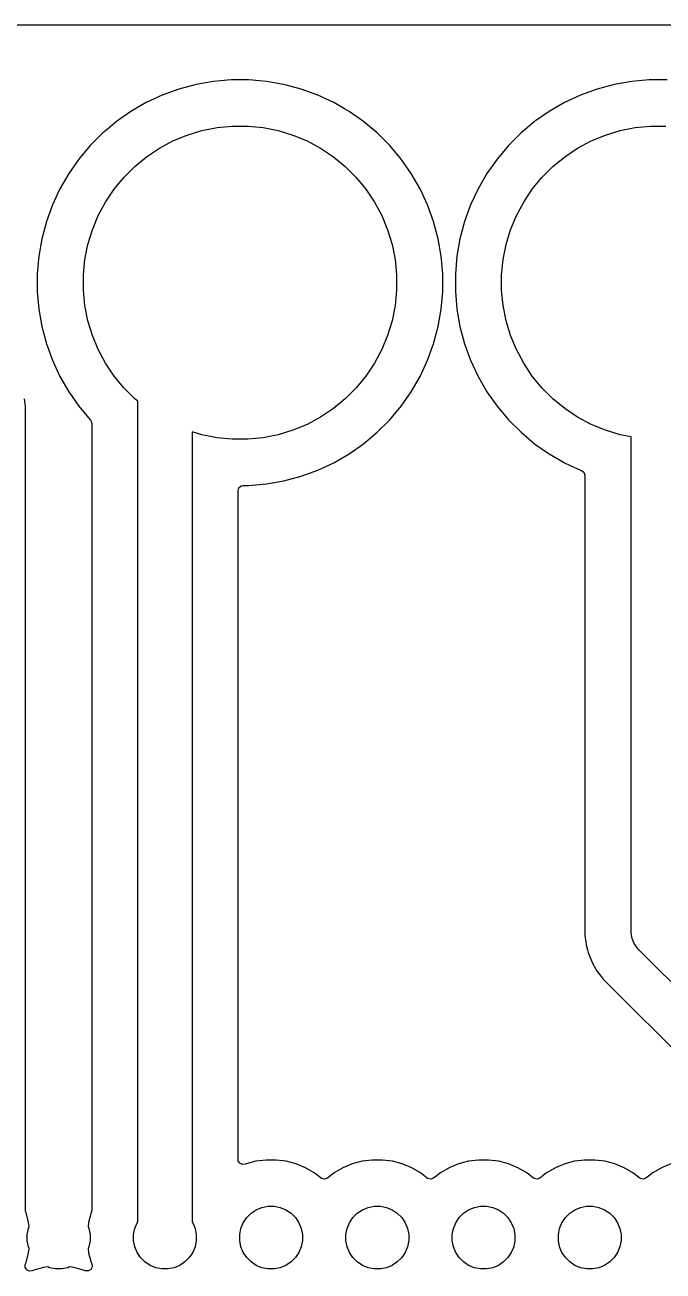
# Model space of a CAD drawing. Header units: millimetres. Extents: x 1 to 179, y 1 to 120.
# Drawn here: x 145.54 to 160.8, y 90.44 to 120.25 of the extents above; entities that cross this region are included whole.
import ezdxf

# ---------------------------------------------------------------- set-up
doc = ezdxf.new("R2010")
doc.units = ezdxf.units.MM
doc.layers.add('F.Cu', color=13, linetype='CONTINUOUS', true_color=0xc83434)

msp = doc.modelspace()

# ---------------------------------------------------------------- linework, layer by layer
at = {"layer": 'F.Cu', "linetype": 'CONTINUOUS'}
for p, q in [((0.6245, 120.2495), (179.3755, 120.2495)), ((150.467794, 118.936003), (150.045852, 118.899088)), ((150.467798, 118.936003), (150.467794, 118.936003)), ((150.891352, 118.936003), (150.467798, 118.936003)), ((150.891355, 118.936003), (150.891352, 118.936003)), ((151.313297, 118.899088), (150.891355, 118.936003)), ((160.467794, 118.936003), (160.045852, 118.899088)), ((160.467798, 118.936003), (160.467794, 118.936003)), ((160.891352, 118.936003), (160.467798, 118.936003)), ((149.020606, 118.643482), (148.821601, 118.57105)), ((149.219622, 118.715918), (149.020606, 118.643482)), ((149.628726, 118.825536), (149.219622, 118.715918)), ((149.628729, 118.825537), (149.628726, 118.825536)), ((149.628734, 118.825538), (149.628729, 118.825537)), ((149.628736, 118.825539), (149.628734, 118.825538)), ((149.628739, 118.825539), (149.628736, 118.825539)), ((150.045852, 118.899088), (149.628739, 118.825539)), ((151.671527, 118.835922), (151.313297, 118.899088)), ((151.730416, 118.825538), (151.671527, 118.835922)), ((151.730426, 118.825536), (151.730416, 118.825538)), ((152.139527, 118.715918), (151.730423, 118.825536)), ((151.730423, 118.825536), (151.730426, 118.825536)), ((152.139537, 118.715915), (152.139527, 118.715918)), ((152.139538, 118.715914), (152.139537, 118.715915)), ((152.537549, 118.57105), (152.139538, 118.715914)), ((159.020606, 118.643482), (158.821601, 118.57105)), ((159.219622, 118.715918), (159.020606, 118.643482)), ((159.628726, 118.825536), (159.219622, 118.715918)), ((159.628729, 118.825537), (159.628726, 118.825536)), ((159.628734, 118.825538), (159.628729, 118.825537)), ((159.628736, 118.825539), (159.628734, 118.825538)), ((159.628739, 118.825539), (159.628736, 118.825539)), ((160.045852, 118.899088), (159.628739, 118.825539)), ((148.437723, 118.392045), (148.070928, 118.180276)), ((148.437738, 118.392053), (148.437723, 118.392045)), ((148.821591, 118.571046), (148.437738, 118.392053)), ((148.821597, 118.571049), (148.821591, 118.571046)), ((148.821601, 118.57105), (148.821597, 118.571049)), ((152.537556, 118.571047), (152.537549, 118.57105)), ((152.537558, 118.571046), (152.537556, 118.571047)), ((152.921411, 118.392053), (152.537558, 118.571046)), ((152.921426, 118.392045), (152.921411, 118.392053)), ((153.179257, 118.243187), (152.921426, 118.392045)), ((158.437723, 118.392045), (158.070928, 118.180276)), ((158.437738, 118.392053), (158.437723, 118.392045)), ((158.821591, 118.571046), (158.437738, 118.392053)), ((158.821597, 118.571049), (158.821591, 118.571046)), ((158.821601, 118.57105), (158.821597, 118.571049)), ((148.070913, 118.180267), (147.723965, 117.93733)), ((148.070928, 118.180276), (148.070913, 118.180267)), ((153.28823, 118.180271), (153.179257, 118.243187)), ((153.635185, 117.937329), (153.28823, 118.180271)), ((158.070913, 118.180267), (157.723965, 117.93733)), ((158.070928, 118.180276), (158.070913, 118.180267)), ((147.499902, 117.74932), (147.399503, 117.665074)), ((147.723965, 117.93733), (147.499902, 117.74932)), ((149.768399, 117.72312), (150.129336, 117.794915)), ((150.129336, 117.794915), (150.495571, 117.830986)), ((150.495571, 117.830986), (150.863579, 117.830986)), ((150.863579, 117.830986), (151.229814, 117.794915)), ((151.229814, 117.794915), (151.590751, 117.72312)), ((153.959647, 117.665074), (153.635185, 117.937329)), ((157.499902, 117.74932), (157.399503, 117.665074)), ((157.723965, 117.93733), (157.499902, 117.74932)), ((159.768399, 117.72312), (160.129336, 117.794915)), ((160.129336, 117.794915), (160.495571, 117.830986)), ((160.495571, 117.830986), (160.863579, 117.830986)), ((147.399494, 117.665066), (147.100012, 117.365584)), ((147.3995, 117.665072), (147.399494, 117.665066)), ((147.399503, 117.665074), (147.3995, 117.665072)), ((148.75169, 117.301985), (149.076243, 117.475463)), ((149.076243, 117.475463), (149.416238, 117.616293)), ((149.416238, 117.616293), (149.768399, 117.72312)), ((151.590751, 117.72312), (151.942912, 117.616293)), ((151.942912, 117.616293), (152.282907, 117.475463)), ((152.282907, 117.475463), (152.60746, 117.301985)), ((154.259146, 117.365575), (153.959647, 117.665074)), ((157.399494, 117.665066), (157.100012, 117.365584)), ((157.3995, 117.665072), (157.399494, 117.665066)), ((157.399503, 117.665074), (157.3995, 117.665072)), ((158.75169, 117.301985), (159.076243, 117.475463)), ((159.076243, 117.475463), (159.416238, 117.616293)), ((159.416238, 117.616293), (159.768399, 117.72312)), ((147.100012, 117.365584), (146.827748, 117.041113)), ((148.445703, 117.097531), (148.75169, 117.301985)), ((152.60746, 117.301985), (152.913447, 117.097531)), ((154.531401, 117.041113), (154.259146, 117.365575)), ((157.100012, 117.365584), (156.827748, 117.041113)), ((158.445703, 117.097531), (158.75169, 117.301985)), ((146.827748, 117.041113), (146.584811, 116.694165)), ((147.901008, 116.603849), (148.161229, 116.86407)), ((148.161229, 116.86407), (148.445703, 117.097531)), ((152.913447, 117.097531), (153.197921, 116.86407)), ((153.197921, 116.86407), (153.458142, 116.603849)), ((154.774343, 116.694158), (154.531401, 117.041113)), ((156.827748, 117.041113), (156.584811, 116.694165)), ((157.901008, 116.603849), (158.161229, 116.86407)), ((158.161229, 116.86407), (158.445703, 117.097531)), ((146.584802, 116.69415), (146.373033, 116.327355)), ((146.584811, 116.694165), (146.584802, 116.69415)), ((147.667547, 116.319375), (147.901008, 116.603849)), ((153.458142, 116.603849), (153.691603, 116.319375)), ((154.98612, 116.327348), (154.774343, 116.694158)), ((156.584802, 116.69415), (156.373033, 116.327355)), ((156.584811, 116.694165), (156.584802, 116.69415)), ((157.667547, 116.319375), (157.901008, 116.603849)), ((146.373025, 116.32734), (146.194032, 115.943487)), ((146.373033, 116.327355), (146.373025, 116.32734)), ((147.463093, 116.013388), (147.667547, 116.319375)), ((153.691603, 116.319375), (153.896057, 116.013388)), ((155.165122, 115.943477), (154.98612, 116.327348)), ((156.373025, 116.32734), (156.194032, 115.943487)), ((156.373033, 116.327355), (156.373025, 116.32734)), ((157.463093, 116.013388), (157.667547, 116.319375)), ((147.289615, 115.688835), (147.463093, 116.013388)), ((153.896057, 116.013388), (154.069535, 115.688835)), ((157.289615, 115.688835), (157.463093, 116.013388)), ((146.194032, 115.943487), (146.04916, 115.545456)), ((147.148785, 115.34884), (147.289615, 115.688835)), ((154.069535, 115.688835), (154.210365, 115.34884)), ((155.309986, 115.545466), (155.165122, 115.943477)), ((156.194032, 115.943487), (156.04916, 115.545456)), ((157.148785, 115.34884), (157.289615, 115.688835)), ((146.04916, 115.545456), (145.939542, 115.136352)), ((155.41961, 115.136344), (155.309986, 115.545466)), ((156.04916, 115.545456), (155.939542, 115.136352)), ((145.939539, 115.136339), (145.86599, 114.719226)), ((145.939542, 115.136352), (145.939539, 115.136339)), ((147.041958, 114.996679), (147.148785, 115.34884)), ((154.210365, 115.34884), (154.317192, 114.996679)), ((155.49316, 114.719223), (155.41961, 115.136344)), ((155.939539, 115.136339), (155.86599, 114.719226)), ((155.939542, 115.136352), (155.939539, 115.136339)), ((157.041958, 114.996679), (157.148785, 115.34884)), ((146.970163, 114.635742), (147.041958, 114.996679)), ((154.317192, 114.996679), (154.388987, 114.635742)), ((156.970163, 114.635742), (157.041958, 114.996679)), ((145.86599, 114.719226), (145.829075, 114.297284)), ((146.934092, 114.269507), (146.970163, 114.635742)), ((154.388987, 114.635742), (154.425058, 114.269507)), ((155.530075, 114.29728), (155.49316, 114.719223)), ((155.86599, 114.719226), (155.829075, 114.297284)), ((156.934092, 114.269507), (156.970163, 114.635742)), ((145.829075, 114.297284), (145.829075, 113.873723)), ((146.934092, 113.901499), (146.934092, 114.269507)), ((154.425058, 114.269507), (154.425058, 113.901499)), ((155.530075, 113.873726), (155.530075, 114.29728)), ((155.829075, 114.297284), (155.829075, 113.873723)), ((156.934092, 113.901499), (156.934092, 114.269507)), ((145.829075, 113.873723), (145.86599, 113.451781)), ((146.970163, 113.535264), (146.934092, 113.901499)), ((154.425058, 113.901499), (154.388987, 113.535264)), ((155.49316, 113.451783), (155.530075, 113.873726)), ((155.829075, 113.873723), (155.86599, 113.451781)), ((156.970163, 113.535264), (156.934092, 113.901499)), ((145.86599, 113.451781), (145.939539, 113.034668)), ((147.041958, 113.174327), (146.970163, 113.535264)), ((154.388987, 113.535264), (154.317192, 113.174327)), ((155.41961, 113.034662), (155.49316, 113.451783)), ((155.86599, 113.451781), (155.939539, 113.034668)), ((157.041958, 113.174327), (156.970163, 113.535264)), ((145.939539, 113.034668), (145.939542, 113.034655)), ((145.939542, 113.034655), (146.04916, 112.625551)), ((147.148785, 112.822166), (147.041958, 113.174327)), ((154.317192, 113.174327), (154.210365, 112.822166)), ((155.309986, 112.62554), (155.41961, 113.034662)), ((155.939539, 113.034668), (155.939542, 113.034655)), ((155.939542, 113.034655), (156.04916, 112.625551)), ((157.148785, 112.822166), (157.041958, 113.174327)), ((147.289615, 112.482171), (147.148785, 112.822166)), ((154.210365, 112.822166), (154.069535, 112.482171)), ((157.289615, 112.482171), (157.148785, 112.822166)), ((146.04916, 112.625551), (146.049163, 112.625541)), ((146.049163, 112.625541), (146.049164, 112.62554)), ((146.049164, 112.62554), (146.194028, 112.227529)), ((147.463093, 112.157618), (147.289615, 112.482171)), ((154.069535, 112.482171), (153.896057, 112.157618)), ((155.165122, 112.227529), (155.309986, 112.62554)), ((156.04916, 112.625551), (156.049163, 112.625541)), ((156.049163, 112.625541), (156.049164, 112.62554)), ((156.049164, 112.62554), (156.194028, 112.227529)), ((157.463093, 112.157618), (157.289615, 112.482171)), ((146.194028, 112.227529), (146.194031, 112.227522)), ((146.194031, 112.227522), (146.194032, 112.22752)), ((146.194032, 112.22752), (146.373025, 111.843667)), ((147.667547, 111.851631), (147.463093, 112.157618)), ((153.896057, 112.157618), (153.691603, 111.851631)), ((154.98612, 111.843658), (155.165122, 112.227529)), ((156.194028, 112.227529), (156.194031, 112.227522)), ((156.194031, 112.227522), (156.194032, 112.22752)), ((156.194032, 112.22752), (156.373025, 111.843667)), ((157.667547, 111.851631), (157.463093, 112.157618)), ((146.373025, 111.843667), (146.373033, 111.843652)), ((146.373033, 111.843652), (146.584802, 111.476857)), ((147.901008, 111.567157), (147.667547, 111.851631)), ((153.691603, 111.851631), (153.458142, 111.567157)), ((154.774343, 111.476848), (154.98612, 111.843658)), ((156.373025, 111.843667), (156.373033, 111.843652)), ((156.373033, 111.843652), (156.584802, 111.476857)), ((157.901008, 111.567157), (157.667547, 111.851631)), ((146.584802, 111.476857), (146.584811, 111.476842)), ((146.584811, 111.476842), (146.665578, 111.361495)), ((148.161229, 111.306936), (147.901008, 111.567157)), ((153.458142, 111.567157), (153.197921, 111.306936)), ((154.531401, 111.129893), (154.774343, 111.476848)), ((156.584802, 111.476857), (156.584811, 111.476842)), ((156.584811, 111.476842), (156.665578, 111.361495)), ((158.161229, 111.306936), (157.901008, 111.567157)), ((145.546193, 111.129894), (145.523181, 111.304683)), ((146.665578, 111.361495), (146.827749, 111.129893)), ((148.232633, 111.248337), (148.161229, 111.306936)), ((148.232633, 91.623339), (148.232633, 111.248337)), ((153.197921, 111.306936), (152.913447, 111.073475)), ((156.665578, 111.361495), (156.827749, 111.129893)), ((158.445703, 111.073475), (158.161229, 111.306936)), ((145.553132, 111.077187), (145.546193, 111.129894)), ((145.553133, 111.077173), (145.553132, 111.077187)), ((145.553133, 91.89013), (145.553133, 111.077173)), ((146.827749, 111.129893), (147.100004, 110.805431)), ((152.913447, 111.073475), (152.60746, 110.869021)), ((154.259146, 110.805431), (154.531401, 111.129893)), ((156.827749, 111.129893), (157.100004, 110.805431)), ((158.75169, 110.869021), (158.445703, 111.073475)), ((147.100004, 110.805431), (147.100012, 110.805423)), ((147.100012, 110.805423), (147.101744, 110.803359)), ((147.101744, 110.803359), (147.101077, 110.8028)), ((147.101077, 110.8028), (147.130327, 110.743234)), ((147.130327, 110.743234), (147.132133, 110.722149)), ((147.132133, 110.722149), (147.132133, 91.89013)), ((152.282907, 110.695543), (151.942912, 110.554713)), ((152.60746, 110.869021), (152.282907, 110.695543)), ((153.959647, 110.505932), (154.259146, 110.805431)), ((157.100004, 110.805431), (157.399503, 110.505932)), ((159.076243, 110.695543), (158.75169, 110.869021)), ((159.416238, 110.554713), (159.076243, 110.695543)), ((149.768399, 110.447886), (149.532633, 110.519405)), ((149.532633, 110.519405), (149.532633, 91.623339)), ((150.129336, 110.376091), (149.768399, 110.447886)), ((150.495571, 110.34002), (150.129336, 110.376091)), ((150.863579, 110.34002), (150.495571, 110.34002)), ((151.229814, 110.376091), (150.863579, 110.34002)), ((151.590751, 110.447886), (151.229814, 110.376091)), ((151.942912, 110.554713), (151.590751, 110.447886)), ((153.635185, 110.233677), (153.959647, 110.505932)), ((157.399503, 110.505932), (157.723965, 110.233677)), ((159.768399, 110.447886), (159.416238, 110.554713)), ((160.029575, 110.395935), (159.768399, 110.447886)), ((160.029575, 98.585503), (160.029575, 110.395935)), ((152.92142, 109.778958), (153.28823, 109.990735)), ((153.28823, 109.990735), (153.635185, 110.233677)), ((157.723965, 110.233677), (158.07092, 109.990735)), ((158.07092, 109.990735), (158.414702, 109.792253)), ((152.537549, 109.599956), (152.92142, 109.778958)), ((158.414702, 109.792253), (158.437723, 109.778962)), ((158.437723, 109.778962), (158.437738, 109.778954)), ((158.437738, 109.778954), (158.578346, 109.713388)), ((158.578346, 109.713388), (158.821601, 109.599956)), ((151.730416, 109.345468), (152.139538, 109.455092)), ((152.139538, 109.455092), (152.537549, 109.599956)), ((158.821601, 109.599956), (158.847483, 109.590536)), ((158.847483, 109.590536), (158.903748, 109.54911)), ((158.903748, 109.54911), (158.928685, 109.483842)), ((158.928685, 109.483842), (158.929075, 109.474013)), ((158.929075, 109.474013), (158.929075, 98.470762)), ((150.633133, 109.111003), (150.652818, 109.178042)), ((150.633133, 93.111358), (150.633133, 109.111003)), ((150.652818, 109.178042), (150.705622, 109.223797)), ((150.705622, 109.223797), (150.757133, 109.235003)), ((150.757133, 109.235003), (150.891353, 109.235003)), ((150.891353, 109.235004), (151.313295, 109.271918)), ((150.891353, 109.235003), (150.891353, 109.235004)), ((151.313295, 109.271918), (151.730416, 109.345468)), ((158.929075, 98.470762), (158.950292, 98.309615)), ((160.032705, 98.521792), (160.029575, 98.585503)), ((160.057564, 98.396818), (160.032705, 98.521792)), ((160.106326, 98.279095), (160.057564, 98.396818)), ((158.950292, 98.309615), (158.950292, 98.309614)), ((158.950292, 98.309614), (158.959025, 98.243275)), ((158.959025, 98.243275), (158.959026, 98.24327)), ((158.959026, 98.24327), (158.959027, 98.243264)), ((158.959027, 98.243264), (158.989905, 98.128026)), ((158.989905, 98.128026), (159.007732, 98.061494)), ((160.177118, 98.173147), (160.106326, 98.279095)), ((160.219956, 98.125884), (160.177118, 98.173147)), ((163.219956, 95.125883), (160.219956, 98.125884)), ((159.007732, 98.061494), (159.007732, 98.061493)), ((159.007732, 98.061493), (159.018412, 98.02163)), ((159.018412, 98.02163), (159.018419, 98.02161)), ((159.018419, 98.02161), (159.106227, 97.809622)), ((159.106227, 97.809622), (159.106232, 97.809612)), ((159.106232, 97.809612), (159.198737, 97.64939)), ((159.198737, 97.64939), (159.220964, 97.610891)), ((159.220964, 97.610891), (159.289468, 97.521616)), ((159.289468, 97.521616), (159.360657, 97.42884)), ((159.360657, 97.42884), (159.360661, 97.428835)), ((159.360661, 97.428835), (162.522906, 94.26659)), ((150.636984, 93.080696), (150.633133, 93.111358)), ((150.672634, 93.020606), (150.636984, 93.080696)), ((150.735112, 92.989329), (150.672634, 93.020606)), ((150.804582, 92.996795), (150.735112, 92.989329)), ((150.825243, 93.005353), (150.804582, 92.996795)), ((151.060063, 93.068273), (150.825243, 93.005353)), ((151.301073, 93.100002), (151.060063, 93.068273)), ((151.301077, 93.100003), (151.301073, 93.100002)), ((151.301083, 93.100003), (151.301077, 93.100003)), ((151.544183, 93.100003), (151.301083, 93.100003)), ((151.544189, 93.100003), (151.544183, 93.100003)), ((151.544192, 93.100002), (151.544189, 93.100003)), ((151.785202, 93.068273), (151.544192, 93.100002)), ((152.020019, 93.005354), (151.785202, 93.068273)), ((152.244605, 92.912328), (152.020019, 93.005354)), ((153.365246, 93.005354), (153.14066, 92.912328)), ((153.600063, 93.068273), (153.365246, 93.005354)), ((153.841073, 93.100002), (153.600063, 93.068273)), ((153.841077, 93.100003), (153.841073, 93.100002)), ((153.841083, 93.100003), (153.841077, 93.100003)), ((154.084183, 93.100003), (153.841083, 93.100003)), ((154.084189, 93.100003), (154.084183, 93.100003)), ((154.084192, 93.100002), (154.084189, 93.100003)), ((154.325202, 93.068273), (154.084192, 93.100002)), ((154.560019, 93.005354), (154.325202, 93.068273)), ((154.784605, 92.912328), (154.560019, 93.005354)), ((155.905246, 93.005354), (155.68066, 92.912328)), ((156.140063, 93.068273), (155.905246, 93.005354)), ((156.381073, 93.100002), (156.140063, 93.068273)), ((156.381077, 93.100003), (156.381073, 93.100002)), ((156.381083, 93.100003), (156.381077, 93.100003)), ((156.624183, 93.100003), (156.381083, 93.100003)), ((156.624189, 93.100003), (156.624183, 93.100003)), ((156.624192, 93.100002), (156.624189, 93.100003)), ((156.865202, 93.068273), (156.624192, 93.100002)), ((157.100019, 93.005354), (156.865202, 93.068273)), ((157.324605, 92.912328), (157.100019, 93.005354)), ((158.445246, 93.005354), (158.22066, 92.912328)), ((158.680063, 93.068273), (158.445246, 93.005354)), ((158.921073, 93.100002), (158.680063, 93.068273)), ((158.921077, 93.100003), (158.921073, 93.100002)), ((158.921083, 93.100003), (158.921077, 93.100003)), ((159.164183, 93.100003), (158.921083, 93.100003)), ((159.164189, 93.100003), (159.164183, 93.100003)), ((159.164192, 93.100002), (159.164189, 93.100003)), ((159.405202, 93.068273), (159.164192, 93.100002)), ((159.640019, 93.005354), (159.405202, 93.068273)), ((159.864605, 92.912328), (159.640019, 93.005354)), ((160.985246, 93.005354), (160.76066, 92.912328)), ((152.24462, 92.912321), (152.244605, 92.912328)), ((152.455144, 92.790776), (152.24462, 92.912321)), ((152.617146, 92.666466), (152.455144, 92.790776)), ((152.930121, 92.790776), (152.76812, 92.666466)), ((153.140645, 92.912321), (152.930121, 92.790776)), ((153.14066, 92.912328), (153.140645, 92.912321)), ((154.78462, 92.912321), (154.784605, 92.912328)), ((154.995144, 92.790776), (154.78462, 92.912321)), ((155.157146, 92.666466), (154.995144, 92.790776)), ((155.470121, 92.790776), (155.30812, 92.666466)), ((155.680645, 92.912321), (155.470121, 92.790776)), ((155.68066, 92.912328), (155.680645, 92.912321)), ((157.32462, 92.912321), (157.324605, 92.912328)), ((157.535144, 92.790776), (157.32462, 92.912321)), ((157.697146, 92.666466), (157.535144, 92.790776)), ((158.010121, 92.790776), (157.84812, 92.666466)), ((158.220645, 92.912321), (158.010121, 92.790776)), ((158.22066, 92.912328), (158.220645, 92.912321)), ((159.86462, 92.912321), (159.864605, 92.912328)), ((160.075144, 92.790776), (159.86462, 92.912321)), ((160.237146, 92.666466), (160.075144, 92.790776)), ((160.550121, 92.790776), (160.38812, 92.666466)), ((160.760645, 92.912321), (160.550121, 92.790776)), ((160.76066, 92.912328), (160.760645, 92.912321)), ((152.634506, 92.65531), (152.617146, 92.666466)), ((152.702951, 92.641272), (152.634506, 92.65531)), ((152.76812, 92.666466), (152.702951, 92.641272)), ((155.174506, 92.65531), (155.157146, 92.666466)), ((155.242951, 92.641272), (155.174506, 92.65531)), ((155.30812, 92.666466), (155.242951, 92.641272)), ((157.714506, 92.65531), (157.697146, 92.666466)), ((157.782951, 92.641272), (157.714506, 92.65531)), ((157.84812, 92.666466), (157.782951, 92.641272)), ((160.254506, 92.65531), (160.237146, 92.666466)), ((160.322951, 92.641272), (160.254506, 92.65531)), ((160.38812, 92.666466), (160.322951, 92.641272)), ((145.561726, 91.846927), (145.553133, 91.89013)), ((145.561177, 91.84674), (145.561726, 91.846927)), ((145.562481, 91.842898), (145.561177, 91.84674)), ((145.562482, 91.842892), (145.562481, 91.842898)), ((145.562483, 91.842891), (145.562482, 91.842892)), ((145.625402, 91.608074), (145.562483, 91.842891)), ((147.122784, 91.842898), (147.059863, 91.608073)), ((147.124089, 91.84674), (147.122784, 91.842898)), ((147.132133, 91.89013), (147.123539, 91.846927)), ((147.123539, 91.846927), (147.124089, 91.84674)), ((150.839783, 91.723836), (150.9443, 91.828353)), ((150.9443, 91.828353), (151.0672, 91.910472)), ((151.0672, 91.910472), (151.203758, 91.967036)), ((151.203758, 91.967036), (151.348728, 91.995872)), ((151.348728, 91.995872), (151.496538, 91.995872)), ((151.496538, 91.995872), (151.641508, 91.967036)), ((151.641508, 91.967036), (151.778066, 91.910472)), ((151.778066, 91.910472), (151.900966, 91.828353)), ((151.900966, 91.828353), (152.005483, 91.723836)), ((153.379783, 91.723836), (153.4843, 91.828353)), ((153.4843, 91.828353), (153.6072, 91.910472)), ((153.6072, 91.910472), (153.743758, 91.967036)), ((153.743758, 91.967036), (153.888728, 91.995872)), ((153.888728, 91.995872), (154.036538, 91.995872)), ((154.036538, 91.995872), (154.181508, 91.967036)), ((154.181508, 91.967036), (154.318066, 91.910472)), ((154.318066, 91.910472), (154.440966, 91.828353)), ((154.440966, 91.828353), (154.545483, 91.723836)), ((155.919783, 91.723836), (156.0243, 91.828353)), ((156.0243, 91.828353), (156.1472, 91.910472)), ((156.1472, 91.910472), (156.283758, 91.967036)), ((156.283758, 91.967036), (156.428728, 91.995872)), ((156.428728, 91.995872), (156.576538, 91.995872)), ((156.576538, 91.995872), (156.721508, 91.967036)), ((156.721508, 91.967036), (156.858066, 91.910472)), ((156.858066, 91.910472), (156.980966, 91.828353)), ((156.980966, 91.828353), (157.085483, 91.723836)), ((158.459783, 91.723836), (158.5643, 91.828353)), ((158.5643, 91.828353), (158.6872, 91.910472)), ((158.6872, 91.910472), (158.823758, 91.967036)), ((158.823758, 91.967036), (158.968728, 91.995872)), ((158.968728, 91.995872), (159.116538, 91.995872)), ((159.116538, 91.995872), (159.261508, 91.967036)), ((159.261508, 91.967036), (159.398066, 91.910472)), ((159.398066, 91.910472), (159.520966, 91.828353)), ((159.520966, 91.828353), (159.625483, 91.723836)), ((145.6211, 91.464378), (145.638719, 91.506916)), ((145.638719, 91.506916), (145.625402, 91.608074)), ((147.059863, 91.608073), (147.046545, 91.506918)), ((147.046545, 91.506918), (147.064166, 91.464378)), ((148.1611, 91.464378), (148.217664, 91.600936)), ((148.217664, 91.600936), (148.232633, 91.623339)), ((149.532633, 91.623339), (149.547602, 91.600936)), ((149.547602, 91.600936), (149.604166, 91.464378)), ((150.7011, 91.464378), (150.757664, 91.600936)), ((150.757664, 91.600936), (150.839783, 91.723836)), ((152.005483, 91.723836), (152.087602, 91.600936)), ((152.087602, 91.600936), (152.144166, 91.464378)), ((153.2411, 91.464378), (153.297664, 91.600936)), ((153.297664, 91.600936), (153.379783, 91.723836)), ((154.545483, 91.723836), (154.627602, 91.600936)), ((154.627602, 91.600936), (154.684166, 91.464378)), ((155.7811, 91.464378), (155.837664, 91.600936)), ((155.837664, 91.600936), (155.919783, 91.723836)), ((157.085483, 91.723836), (157.167602, 91.600936)), ((157.167602, 91.600936), (157.224166, 91.464378)), ((158.3211, 91.464378), (158.377664, 91.600936)), ((158.377664, 91.600936), (158.459783, 91.723836)), ((159.625483, 91.723836), (159.707602, 91.600936)), ((159.707602, 91.600936), (159.764166, 91.464378)), ((145.592264, 91.319408), (145.6211, 91.464378)), ((145.592264, 91.171598), (145.592264, 91.319408)), ((147.064166, 91.464378), (147.093002, 91.319408)), ((147.093002, 91.319408), (147.093002, 91.171598)), ((148.132264, 91.319408), (148.1611, 91.464378)), ((148.132264, 91.171598), (148.132264, 91.319408)), ((149.604166, 91.464378), (149.633002, 91.319408)), ((149.633002, 91.319408), (149.633002, 91.171598)), ((150.672264, 91.319408), (150.7011, 91.464378)), ((150.672264, 91.171598), (150.672264, 91.319408)), ((152.144166, 91.464378), (152.173002, 91.319408)), ((152.173002, 91.319408), (152.173002, 91.171598)), ((153.212264, 91.319408), (153.2411, 91.464378)), ((153.212264, 91.171598), (153.212264, 91.319408)), ((154.684166, 91.464378), (154.713002, 91.319408)), ((154.713002, 91.319408), (154.713002, 91.171598)), ((155.752264, 91.319408), (155.7811, 91.464378)), ((155.752264, 91.171598), (155.752264, 91.319408)), ((157.224166, 91.464378), (157.253002, 91.319408)), ((157.253002, 91.319408), (157.253002, 91.171598)), ((158.292264, 91.319408), (158.3211, 91.464378)), ((158.292264, 91.171598), (158.292264, 91.319408)), ((159.764166, 91.464378), (159.793002, 91.319408)), ((159.793002, 91.319408), (159.793002, 91.171598)), ((145.6211, 91.026628), (145.592264, 91.171598)), ((145.638719, 90.984091), (145.6211, 91.026628)), ((145.625402, 90.882932), (145.638719, 90.984091)), ((147.064166, 91.026628), (147.046545, 90.98409)), ((147.046545, 90.98409), (147.059863, 90.882934)), ((147.093002, 91.171598), (147.064166, 91.026628)), ((148.1611, 91.026628), (148.132264, 91.171598)), ((148.217664, 90.89007), (148.1611, 91.026628)), ((149.604166, 91.026628), (149.547602, 90.89007)), ((149.633002, 91.171598), (149.604166, 91.026628)), ((150.7011, 91.026628), (150.672264, 91.171598)), ((150.757664, 90.89007), (150.7011, 91.026628)), ((152.144166, 91.026628), (152.087602, 90.89007)), ((152.173002, 91.171598), (152.144166, 91.026628)), ((153.2411, 91.026628), (153.212264, 91.171598)), ((153.297664, 90.89007), (153.2411, 91.026628)), ((154.684166, 91.026628), (154.627602, 90.89007)), ((154.713002, 91.171598), (154.684166, 91.026628)), ((155.7811, 91.026628), (155.752264, 91.171598)), ((155.837664, 90.89007), (155.7811, 91.026628)), ((157.224166, 91.026628), (157.167602, 90.89007)), ((157.253002, 91.171598), (157.224166, 91.026628)), ((158.3211, 91.026628), (158.292264, 91.171598)), ((158.377664, 90.89007), (158.3211, 91.026628)), ((159.764166, 91.026628), (159.707602, 90.89007)), ((159.793002, 91.171598), (159.764166, 91.026628)), ((145.544717, 90.604403), (145.547798, 90.612665)), ((145.547798, 90.612665), (145.562483, 90.648115)), ((145.562483, 90.648115), (145.625402, 90.882932)), ((147.059863, 90.882934), (147.122782, 90.648117)), ((147.122782, 90.648117), (147.137455, 90.612694)), ((147.137455, 90.612694), (147.144924, 90.543225)), ((148.299783, 90.76717), (148.217664, 90.89007)), ((148.4043, 90.662653), (148.299783, 90.76717)), ((148.5272, 90.580534), (148.4043, 90.662653)), ((149.360966, 90.662653), (149.238066, 90.580534)), ((149.465483, 90.76717), (149.360966, 90.662653)), ((149.547602, 90.89007), (149.465483, 90.76717)), ((150.839783, 90.76717), (150.757664, 90.89007)), ((150.9443, 90.662653), (150.839783, 90.76717)), ((151.0672, 90.580534), (150.9443, 90.662653)), ((151.900966, 90.662653), (151.778066, 90.580534)), ((152.005483, 90.76717), (151.900966, 90.662653)), ((152.087602, 90.89007), (152.005483, 90.76717)), ((153.379783, 90.76717), (153.297664, 90.89007)), ((153.4843, 90.662653), (153.379783, 90.76717)), ((153.6072, 90.580534), (153.4843, 90.662653)), ((154.440966, 90.662653), (154.318066, 90.580534)), ((154.545483, 90.76717), (154.440966, 90.662653)), ((154.627602, 90.89007), (154.545483, 90.76717)), ((155.919783, 90.76717), (155.837664, 90.89007)), ((156.0243, 90.662653), (155.919783, 90.76717)), ((156.1472, 90.580534), (156.0243, 90.662653)), ((156.980966, 90.662653), (156.858066, 90.580534)), ((157.085483, 90.76717), (156.980966, 90.662653)), ((157.167602, 90.89007), (157.085483, 90.76717)), ((158.459783, 90.76717), (158.377664, 90.89007)), ((158.5643, 90.662653), (158.459783, 90.76717)), ((158.6872, 90.580534), (158.5643, 90.662653)), ((159.520966, 90.662653), (159.398066, 90.580534)), ((159.625483, 90.76717), (159.520966, 90.662653)), ((159.707602, 90.89007), (159.625483, 90.76717)), ((145.542222, 90.534577), (145.544717, 90.604403)), ((145.577874, 90.474488), (145.542222, 90.534577)), ((145.640353, 90.443212), (145.577874, 90.474488)), ((145.709821, 90.45068), (145.640353, 90.443212)), ((145.725329, 90.457104), (145.709821, 90.45068)), ((145.745249, 90.465355), (145.725329, 90.457104)), ((145.980063, 90.528273), (145.745249, 90.465355)), ((146.081218, 90.541591), (145.980063, 90.528273)), ((146.123758, 90.52397), (146.081218, 90.541591)), ((146.268728, 90.495134), (146.123758, 90.52397)), ((146.416538, 90.495134), (146.268728, 90.495134)), ((146.561508, 90.52397), (146.416538, 90.495134)), ((146.604046, 90.541591), (146.561508, 90.52397)), ((146.705202, 90.528273), (146.604046, 90.541591)), ((146.940019, 90.465354), (146.705202, 90.528273)), ((146.975442, 90.450681), (146.940019, 90.465354)), ((146.983734, 90.447588), (146.975442, 90.450681)), ((147.05356, 90.445094), (146.983734, 90.447588)), ((147.113649, 90.480746), (147.05356, 90.445094)), ((147.144924, 90.543225), (147.113649, 90.480746)), ((148.663758, 90.52397), (148.5272, 90.580534)), ((148.808728, 90.495134), (148.663758, 90.52397)), ((148.956538, 90.495134), (148.808728, 90.495134)), ((149.101508, 90.52397), (148.956538, 90.495134)), ((149.238066, 90.580534), (149.101508, 90.52397)), ((151.203758, 90.52397), (151.0672, 90.580534)), ((151.348728, 90.495134), (151.203758, 90.52397)), ((151.496538, 90.495134), (151.348728, 90.495134)), ((151.641508, 90.52397), (151.496538, 90.495134)), ((151.778066, 90.580534), (151.641508, 90.52397)), ((153.743758, 90.52397), (153.6072, 90.580534)), ((153.888728, 90.495134), (153.743758, 90.52397)), ((154.036538, 90.495134), (153.888728, 90.495134)), ((154.181508, 90.52397), (154.036538, 90.495134)), ((154.318066, 90.580534), (154.181508, 90.52397)), ((156.283758, 90.52397), (156.1472, 90.580534)), ((156.428728, 90.495134), (156.283758, 90.52397)), ((156.576538, 90.495134), (156.428728, 90.495134)), ((156.721508, 90.52397), (156.576538, 90.495134)), ((156.858066, 90.580534), (156.721508, 90.52397)), ((158.823758, 90.52397), (158.6872, 90.580534)), ((158.968728, 90.495134), (158.823758, 90.52397)), ((159.116538, 90.495134), (158.968728, 90.495134)), ((159.261508, 90.52397), (159.116538, 90.495134)), ((159.398066, 90.580534), (159.261508, 90.52397))]:
    msp.add_line(p, q, dxfattribs=at)

doc.saveas('drawing.dxf')
